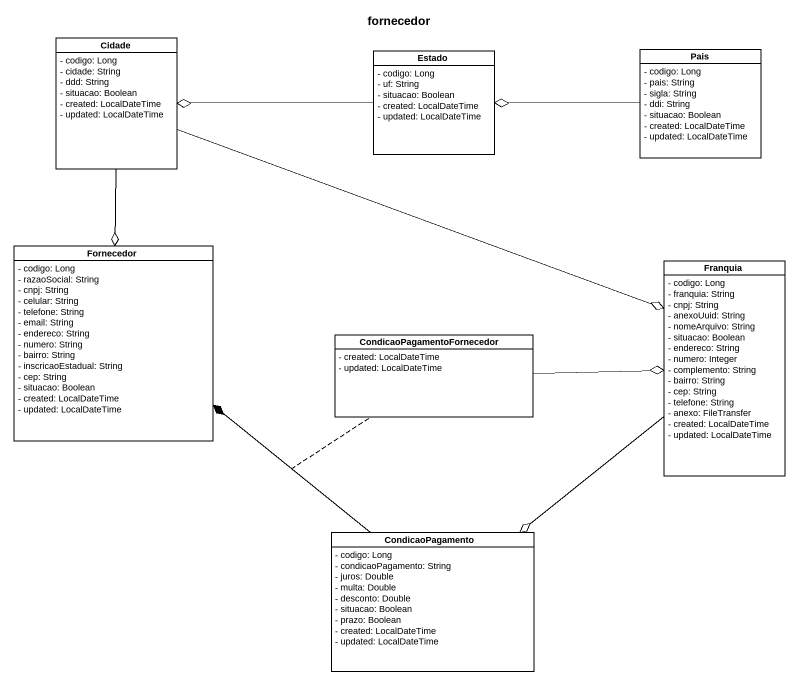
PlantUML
@startuml
title fornecedor
hide circle
hide empty members
skinparam classAttributeIconSize 0
class Cidade {
  - codigo: Long
  - cidade: String
  - ddd: String
  - situacao: Boolean
  - created: LocalDateTime
  - updated: LocalDateTime
}
class Estado {
  - codigo: Long
  - uf: String
  - situacao: Boolean
  - created: LocalDateTime
  - updated: LocalDateTime
}
class Pais {
  - codigo: Long
  - pais: String
  - sigla: String
  - ddi: String
  - situacao: Boolean
  - created: LocalDateTime
  - updated: LocalDateTime
}
class Fornecedor {
  - codigo: Long
  - razaoSocial: String
  - cnpj: String
  - celular: String
  - telefone: String
  - email: String
  - endereco: String
  - numero: String
  - bairro: String
  - inscricaoEstadual: String
  - cep: String
  - situacao: Boolean
  - created: LocalDateTime
  - updated: LocalDateTime
}
class Franquia {
  - codigo: Long
  - franquia: String
  - cnpj: String
  - anexoUuid: String
  - nomeArquivo: String
  - situacao: Boolean
  - endereco: String
  - numero: Integer
  - complemento: String
  - bairro: String
  - cep: String
  - telefone: String
  - anexo: FileTransfer
  - created: LocalDateTime
  - updated: LocalDateTime
}
class CondicaoPagamentoFornecedor {
  - created: LocalDateTime
  - updated: LocalDateTime
}
class CondicaoPagamento {
  - codigo: Long
  - condicaoPagamento: String
  - juros: Double
  - multa: Double
  - desconto: Double
  - situacao: Boolean
  - prazo: Boolean
  - created: LocalDateTime
  - updated: LocalDateTime
}
Cidade --o Fornecedor
Cidade -right-o Franquia
Estado -left-o Cidade
Pais -left-o Estado
Fornecedor *-- CondicaoPagamento
(Fornecedor, CondicaoPagamento) .. CondicaoPagamentoFornecedor
Franquia --o CondicaoPagamento
CondicaoPagamentoFornecedor -right-o Franquia
@enduml
